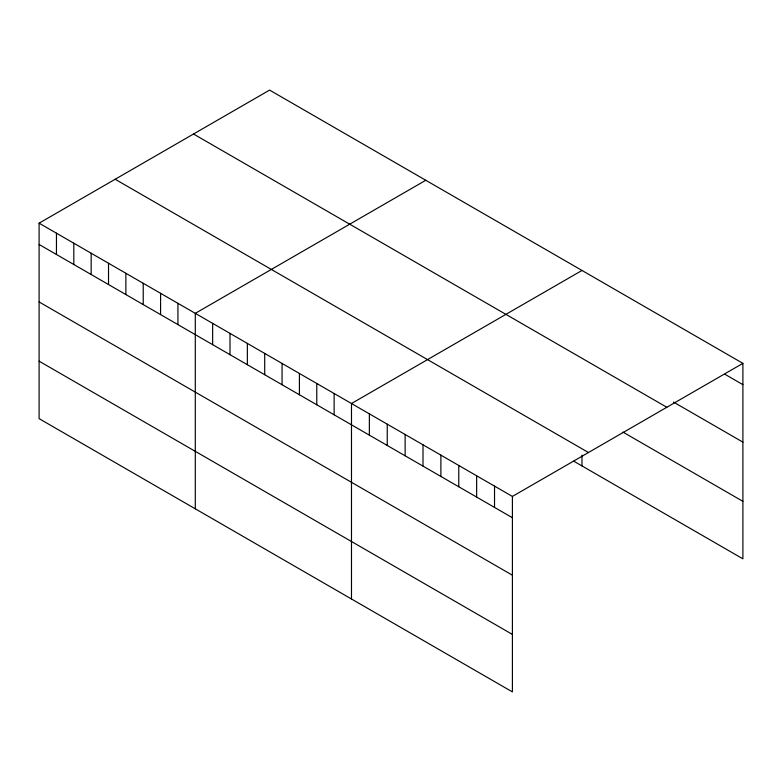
<?xml version="1.0" encoding="UTF-8"?>
<svg xmlns="http://www.w3.org/2000/svg" width="782" height="782" viewBox="0 0 782 782"><rect width="100%" height="100%" fill="white"/><g stroke="black" fill="none" stroke-linecap="round" stroke-linejoin="round"><path stroke-width="1.17" d="M39.1 223.173L512.406 496.433L512.406 691.904L39.1 418.644L39.1 223.173L269.595 90.096L742.9 363.356L742.9 558.827L573.812 461.204M425.779 180.271L195.295 313.347L195.295 508.818M581.974 270.455L351.48 403.522L351.48 598.992M512.406 496.433L742.9 363.356M725.022 374.334L742.9 384.656M673.478 402.056L742.9 442.133M193.525 134.015L666.841 407.275M623 432.123L742.9 501.35M115.159 179.254L588.475 452.524M39.1 244.463L512.406 517.733M39.1 301.94L512.406 575.21M39.1 361.167L512.406 634.427M581.974 455.144L581.974 465.916M494.527 486.111L494.527 507.401M476.649 475.788L476.649 497.078M458.77 465.466L458.77 486.756M440.882 455.144L440.882 476.433M423.003 444.821L423.003 466.111M405.125 434.499L405.125 455.789M387.246 424.167L387.246 445.466M369.368 413.844L369.368 435.144M334.129 393.502L334.129 414.802M316.778 383.483L316.778 404.783M299.418 373.464L299.418 394.763M282.067 363.444L282.067 384.744M264.707 353.425L264.707 374.725M247.356 343.406L247.356 364.705M230.006 333.386L230.006 354.686M212.645 323.367L212.645 344.667M177.934 303.328L177.934 324.628M160.584 293.309L160.584 314.608M143.223 283.289L143.223 304.579M125.873 273.27L125.873 294.56M108.522 263.251L108.522 284.54M91.162 253.231L91.162 274.521M73.811 243.212L73.811 264.502M56.451 233.192L56.451 254.482"/></g></svg>
